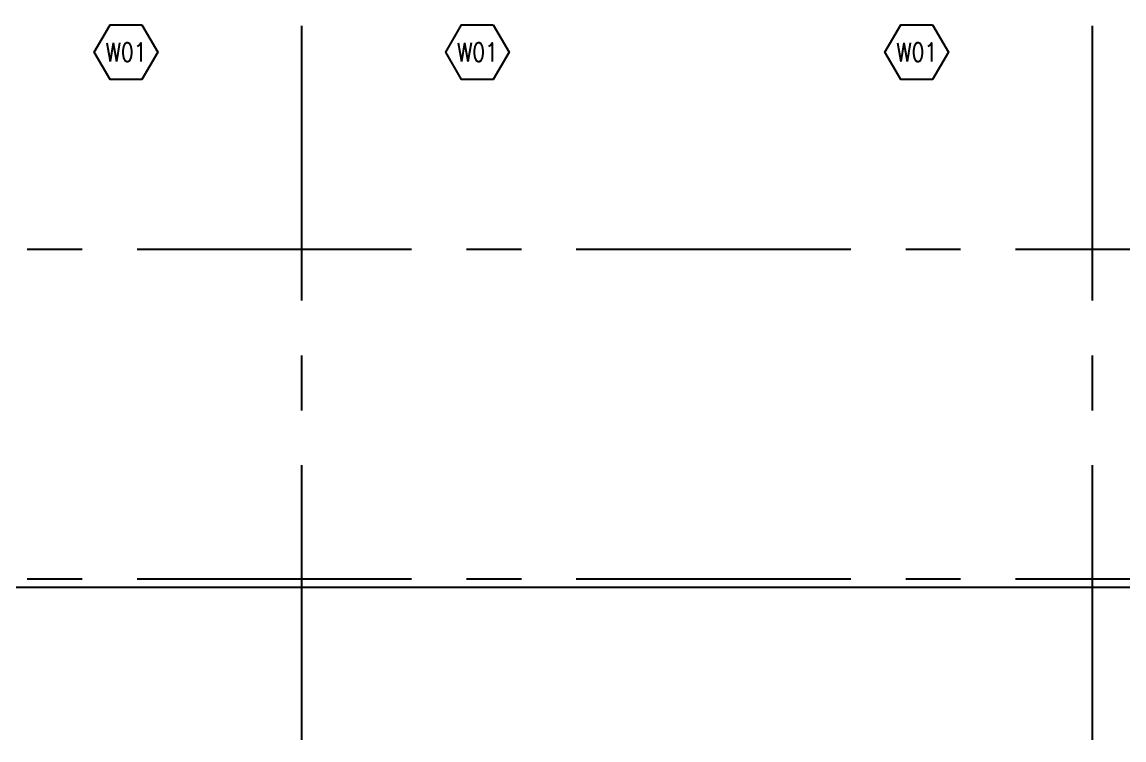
# Model space of a CAD drawing. Extents: x 276011.4 to 276105.3, y 57291.9 to 57371.4.
# Drawn here: x 276085.07 to 276095.1, y 57291.9 to 57298.43 of the extents above; entities that cross this region are included whole.
import ezdxf
from ezdxf.enums import TextEntityAlignment as Align

# ---------------------------------------------------------------- set-up
doc = ezdxf.new("R2010")
doc.units = 0
doc.header["$MEASUREMENT"] = 0
doc.header["$PDMODE"] = 34
doc.linetypes.add('CENTERX2', pattern=[4, 2.5, -0.5, 0.5, -0.5])
doc.layers.get('0').update_dxf_attribs({"linetype": 'CONTINUOUS'})
doc.layers.get('DEFPOINTS').update_dxf_attribs({"linetype": 'CONTINUOUS'})
for name, color, linetype in [('AX-DIM', 4, 'CONTINUOUS'), ('AXES', 11, 'CENTERX2'), ('WIN-BOX', 4, 'CONTINUOUS'), ('WIN-NO', 5, 'CONTINUOUS')]:
    doc.layers.add(name, color=color, linetype=linetype)
doc.styles.add('ROMANS', font='ROMANS.shx', dxfattribs={"width": 0.6})
doc.dimstyles.new('STANDARD in', dxfattribs={"dimtxt": 0.24, "dimasz": 0.1, "dimexe": 0.07, "dimexo": 0.05, "dimgap": 0.05, "dimtad": 1, "dimdec": 0, "dimlfac": 1000, "dimzin": 0, "dimdsep": 46, "dimtxsty": 'ROMANS', "dimblk": 'ARCHTICK', "dimcen": 0.05, "dimdle": 0.05, "dimclrd": 4, "dimclre": 4, "dimclrt": 2, "dimadec": 0, "dimazin": 0, "dimtfac": 1, "dimtdec": 0, "dimtmove": 2, "dimatfit": 3, "dimfxl": 0, "dimtolj": 1, "dimtzin": 0, "dimarcsym": 0})

# ---------------------------------------------------------------- blocks, each defined once
blk = doc.blocks.new('_ARCHTICK')
at = {"color": 0, "linetype": 'ByBlock', "const_width": 0.15}
blk.add_lwpolyline([(-0.5, -0.5), (0.5, 0.5)], dxfattribs=at)
blk = doc.blocks.new('*D594')
at = {"layer": 'AX-DIM', "color": 4, "lineweight": -2, "ltscale": 0.3}
for p, q in [((276103.265, 57298.513), (276103.985, 57298.513)), ((276103.915, 57298.563), (276103.915, 57293.238)), ((276061.32, 57293.288), (276103.985, 57293.288))]:
    blk.add_line(p, q, dxfattribs=at)
at = {"layer": 'DEFPOINTS', "color": 0, "ltscale": 0.3}
for p in [(276103.215, 57298.513), (276061.27, 57293.288), (276103.915, 57293.288)]:
    blk.add_point(p, dxfattribs=at)
at = {"layer": 'AX-DIM', "color": 4, "lineweight": -2, "ltscale": 0.3, "xscale": 0.1, "yscale": 0.1, "zscale": 0.1}
for p, rotation in [((276103.915, 57298.513), 90), ((276103.915, 57293.288), 270)]:
    blk.add_blockref('_ARCHTICK', p, dxfattribs=dict(at, rotation=rotation))
at = {"layer": 'AX-DIM', "color": 2, "ltscale": 0.3, "insert": (276103.745, 57295.9), "char_height": 0.24, "attachment_point": 5, "rotation": 90, "style": 'ROMANS'}
blk.add_mtext('\\A1;5225', dxfattribs=at)
blk = doc.blocks.new('WW1')
at = {"layer": 'WIN-BOX'}
blk.add_lwpolyline([(144, -250), (289, 0), (144, 250), (-144, 250), (-289, 0), (-144, -250)], close=True, dxfattribs=at)
at = {"layer": 'WIN-NO', "style": 'ROMANS', "width": 0.8}
blk.add_attdef('W00', text='', height=170, dxfattribs=at).set_placement((0, 0), align=Align.MIDDLE)

msp = doc.modelspace()

# ---------------------------------------------------------------- linework, layer by layer
at = {"layer": 'AXES'}
for p, q in [((276087.6155, 57291.8986), (276087.6155, 57370.7113)), ((276094.8155, 57291.8986), (276094.8155, 57370.7113)), ((276104.6155, 57296.3629), (276052.5255, 57296.3629)), ((276104.6155, 57293.3629), (276052.5255, 57293.3629))]:
    msp.add_line(p, q, dxfattribs=at)

# ---------------------------------------------------------------- block references
at = {"layer": 'WIN-NO'}
ref = msp.add_blockref('WW1', (276086.0155, 57298.1598), dxfattribs=dict(at, xscale=-0.001, yscale=0.001, zscale=0.001, rotation=180))
ref.add_attrib('W00', 'W01', dxfattribs={"height": 0.17, "style": 'ROMANS', "width": 0.8}).set_placement((276086.0155, 57298.1598), align=Align.MIDDLE)
ref = msp.add_blockref('WW1', (276089.2155, 57298.1598), dxfattribs=dict(at, xscale=-0.001, yscale=0.001, zscale=0.001, rotation=180))
ref.add_attrib('W00', 'W01', dxfattribs={"height": 0.17, "style": 'ROMANS', "width": 0.8}).set_placement((276089.2155, 57298.1598), align=Align.MIDDLE)
ref = msp.add_blockref('WW1', (276093.2155, 57298.1598), dxfattribs=dict(at, xscale=-0.001, yscale=0.001, zscale=0.001, rotation=180))
ref.add_attrib('W00', 'W01', dxfattribs={"height": 0.17, "style": 'ROMANS', "width": 0.8}).set_placement((276093.2155, 57298.1598), align=Align.MIDDLE)

# ---------------------------------------------------------------- dimensions: what is measured, and where the dimension line sits
at = {"layer": 'AX-DIM'}
dim = msp.add_linear_dim(base=(276103.9155, 57293.2879), p1=(276103.2155, 57298.5129), p2=(276061.2705, 57293.2879), angle=270, dimstyle='STANDARD in', dxfattribs=at)
dim.commit()
dim.dimension.update_dxf_attribs({"geometry": '*D594', "text_midpoint": (276103.7455, 57295.9004)})

doc.saveas('drawing.dxf')
